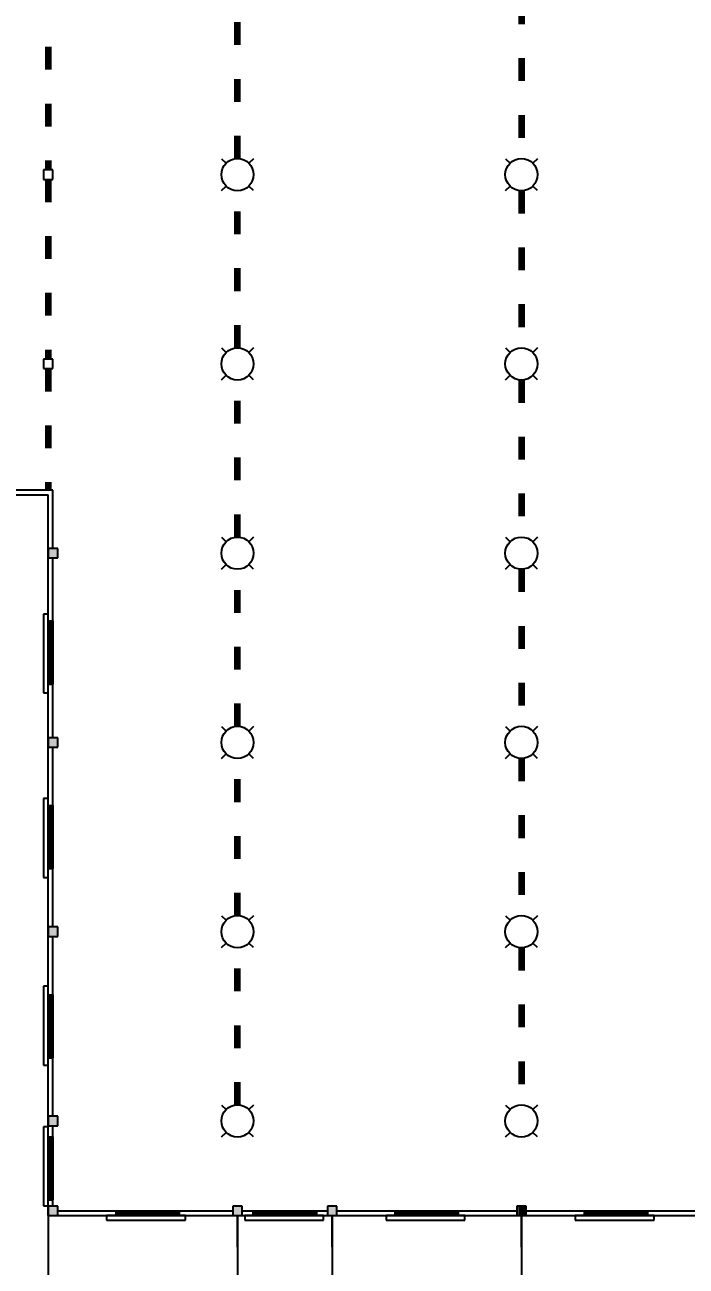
# Model space of a CAD drawing. Header units: millimetres. Extents: x 3339 to 2017737, y 4955 to 2748989.
# Drawn here: x 1497393 to 1518357, y 1661545 to 1700899 of the extents above; entities that cross this region are included whole.
import ezdxf

# ---------------------------------------------------------------- set-up
doc = ezdxf.new("R2010")
doc.units = ezdxf.units.MM
doc.header["$LTSCALE"] = 30
doc.linetypes.add('ACAD_ISO03W100', pattern=[30, 12, -18])
doc.styles.get("Standard").update_dxf_attribs({"font": 'arial.ttf'})
doc.dimstyles.new('ISO-25', dxfattribs={"dimtxt": 1000, "dimasz": 600, "dimexe": 1.25, "dimexo": 0.625, "dimtad": 1, "dimtxsty": 'Standard', "dimblk": 'ARCHTICK', "dimcen": 2.5, "dimclrd": 4, "dimadec": 0, "dimazin": 0, "dimtfac": 1, "dimtmove": 0, "dimatfit": 3, "dimfxl": 1, "dimarcsym": 0})

# ---------------------------------------------------------------- blocks, each defined once
blk = doc.blocks.new('_ArchTick')
at = {"color": 0, "linetype": 'ByBlock', "const_width": 0.15}
blk.add_lwpolyline([(-0.5, -0.5), (0.5, 0.5)], dxfattribs=at)
blk = doc.blocks.new('*D398')
at = {"color": 0, "lineweight": -2, "transparency": 16777216}
for p, q in [((1494134, 1663148), (1494134, 1658040)), ((1498134, 1663148), (1498134, 1658040))]:
    blk.add_line(p, q, dxfattribs=at)
at = {"color": 4, "lineweight": -2, "transparency": 16777216}
blk.add_line((1494134, 1658042), (1498134, 1658042), dxfattribs=at)
at = {"layer": 'Defpoints', "color": 0, "transparency": 16777216}
for p in [(1494134, 1663149), (1498134, 1663149), (1498134, 1658042)]:
    blk.add_point(p, dxfattribs=at)
at = {"color": 4, "lineweight": -2, "transparency": 16777216, "xscale": 600, "yscale": 600, "zscale": 600, "rotation": 180}
blk.add_blockref('_ArchTick', (1494134, 1658042), dxfattribs=at)
at = {"color": 4, "lineweight": -2, "transparency": 16777216, "xscale": 600, "yscale": 600, "zscale": 600}
blk.add_blockref('_ArchTick', (1498134, 1658042), dxfattribs=at)
at = {"color": 0, "transparency": 16777216, "insert": (1496134, 1658553), "char_height": 1000, "attachment_point": 5}
blk.add_mtext('4000', dxfattribs=at)
blk = doc.blocks.new('*D399')
at = {"color": 0, "lineweight": -2, "transparency": 16777216}
for p, q in [((1498134, 1662148), (1498134, 1658040)), ((1504134, 1662148), (1504134, 1658040))]:
    blk.add_line(p, q, dxfattribs=at)
at = {"color": 4, "lineweight": -2, "transparency": 16777216}
blk.add_line((1498134, 1658042), (1504134, 1658042), dxfattribs=at)
at = {"layer": 'Defpoints', "color": 0, "transparency": 16777216}
for p in [(1498134, 1662149), (1504134, 1662149), (1504134, 1658042)]:
    blk.add_point(p, dxfattribs=at)
at = {"color": 4, "lineweight": -2, "transparency": 16777216, "xscale": 600, "yscale": 600, "zscale": 600, "rotation": 180}
blk.add_blockref('_ArchTick', (1498134, 1658042), dxfattribs=at)
at = {"color": 4, "lineweight": -2, "transparency": 16777216, "xscale": 600, "yscale": 600, "zscale": 600}
blk.add_blockref('_ArchTick', (1504134, 1658042), dxfattribs=at)
at = {"color": 0, "transparency": 16777216, "insert": (1501134, 1658553), "char_height": 1000, "attachment_point": 5}
blk.add_mtext('6000', dxfattribs=at)
blk = doc.blocks.new('*D400')
at = {"color": 0, "lineweight": -2, "transparency": 16777216}
for p, q in [((1504134, 1662148), (1504134, 1658090)), ((1507134, 1662148), (1507134, 1658090))]:
    blk.add_line(p, q, dxfattribs=at)
at = {"color": 4, "lineweight": -2, "transparency": 16777216}
blk.add_line((1507134, 1658092), (1504134, 1658092), dxfattribs=at)
at = {"layer": 'Defpoints', "color": 0, "transparency": 16777216}
for p in [(1504134, 1662149), (1507134, 1662149), (1504134, 1658092)]:
    blk.add_point(p, dxfattribs=at)
at = {"color": 4, "lineweight": -2, "transparency": 16777216, "xscale": 600, "yscale": 600, "zscale": 600, "rotation": 180}
blk.add_blockref('_ArchTick', (1504134, 1658092), dxfattribs=at)
at = {"color": 4, "lineweight": -2, "transparency": 16777216, "xscale": 600, "yscale": 600, "zscale": 600}
blk.add_blockref('_ArchTick', (1507134, 1658092), dxfattribs=at)
at = {"color": 0, "transparency": 16777216, "insert": (1505634, 1658603), "char_height": 1000, "attachment_point": 5}
blk.add_mtext('3000', dxfattribs=at)
blk = doc.blocks.new('*D401')
at = {"color": 0, "lineweight": -2, "transparency": 16777216}
for p, q in [((1507134, 1662148), (1507134, 1658140)), ((1513134, 1662148), (1513134, 1658140))]:
    blk.add_line(p, q, dxfattribs=at)
at = {"color": 4, "lineweight": -2, "transparency": 16777216}
blk.add_line((1513134, 1658142), (1507134, 1658142), dxfattribs=at)
at = {"layer": 'Defpoints', "color": 0, "transparency": 16777216}
for p in [(1507134, 1662149), (1513134, 1662149), (1507134, 1658142)]:
    blk.add_point(p, dxfattribs=at)
at = {"color": 4, "lineweight": -2, "transparency": 16777216, "xscale": 600, "yscale": 600, "zscale": 600, "rotation": 180}
blk.add_blockref('_ArchTick', (1507134, 1658142), dxfattribs=at)
at = {"color": 4, "lineweight": -2, "transparency": 16777216, "xscale": 600, "yscale": 600, "zscale": 600}
blk.add_blockref('_ArchTick', (1513134, 1658142), dxfattribs=at)
at = {"color": 0, "transparency": 16777216, "insert": (1510134, 1658653), "char_height": 1000, "attachment_point": 5}
blk.add_mtext('6000', dxfattribs=at)
blk = doc.blocks.new('*D402')
at = {"color": 0, "lineweight": -2, "transparency": 16777216}
for p, q in [((1513134, 1662148), (1513134, 1658090)), ((1519134, 1662148), (1519134, 1658090))]:
    blk.add_line(p, q, dxfattribs=at)
at = {"color": 4, "lineweight": -2, "transparency": 16777216}
blk.add_line((1519134, 1658092), (1513134, 1658092), dxfattribs=at)
at = {"layer": 'Defpoints', "color": 0, "transparency": 16777216}
for p in [(1513134, 1662149), (1519134, 1662149), (1513134, 1658092)]:
    blk.add_point(p, dxfattribs=at)
at = {"color": 4, "lineweight": -2, "transparency": 16777216, "xscale": 600, "yscale": 600, "zscale": 600, "rotation": 180}
blk.add_blockref('_ArchTick', (1513134, 1658092), dxfattribs=at)
at = {"color": 4, "lineweight": -2, "transparency": 16777216, "xscale": 600, "yscale": 600, "zscale": 600}
blk.add_blockref('_ArchTick', (1519134, 1658092), dxfattribs=at)
at = {"color": 0, "transparency": 16777216, "insert": (1516134, 1658603), "char_height": 1000, "attachment_point": 5}
blk.add_mtext('6000', dxfattribs=at)

msp = doc.modelspace()

# ---------------------------------------------------------------- hatches: boundary and pattern name
at = {"true_color": 0xf8d731}
h = msp.add_hatch(color=40, dxfattribs=at)
h.dxf.hatch_style = 1
h.paths.add_polyline_path([(1540134.084, 1663448.947), (1539984.084, 1663448.947), (1539834.084, 1663448.947), (1539834.084, 1663298.947), (1539834.084, 1663148.947), (1540134.084, 1663148.947)])
h.paths.add_polyline_path([(1534284.084, 1663448.947), (1534134.084, 1663448.947), (1533984.084, 1663448.947), (1533984.084, 1663298.947), (1533984.084, 1663148.947), (1534284.084, 1663148.947)])
h.paths.add_polyline_path([(1531284.084, 1663448.947), (1531134.084, 1663448.947), (1530984.084, 1663448.947), (1530984.084, 1663298.947), (1530984.084, 1663148.947), (1531284.084, 1663148.947)])
h.paths.add_polyline_path([(1525284.084, 1663448.947), (1525134.084, 1663448.947), (1524984.084, 1663448.947), (1524984.084, 1663298.947), (1524984.084, 1663148.947), (1525284.084, 1663148.947)])
h.paths.add_polyline_path([(1519284.084, 1663448.947), (1519134.084, 1663448.947), (1518984.084, 1663448.947), (1518984.084, 1663298.947), (1518984.084, 1663148.947), (1519284.084, 1663148.947)])
h.paths.add_polyline_path([(1513284.084, 1663448.947), (1513134.084, 1663448.947), (1512984.084, 1663448.947), (1512984.084, 1663298.947), (1512984.084, 1663148.947), (1513284.084, 1663148.947)])
h.paths.add_polyline_path([(1507284.084, 1663448.947), (1507134.084, 1663448.947), (1506984.084, 1663448.947), (1506984.084, 1663298.947), (1506984.084, 1663148.947), (1507284.084, 1663148.947)])
h.paths.add_polyline_path([(1504284.084, 1663448.947), (1504134.084, 1663448.947), (1503984.084, 1663448.947), (1503984.084, 1663298.947), (1503984.084, 1663148.947), (1504284.084, 1663148.947)])
h.paths.add_polyline_path([(1498434.084, 1663448.947), (1498284.084, 1663448.947), (1498134.084, 1663448.947), (1498134.084, 1663148.947), (1498434.084, 1663148.947)])
h.paths.add_polyline_path([(1498434.084, 1666298.947), (1498284.084, 1666298.947), (1498134.084, 1666298.947), (1498134.084, 1665998.947), (1498434.084, 1665998.947)])
h.paths.add_polyline_path([(1498434.084, 1672298.947), (1498284.084, 1672298.947), (1498134.084, 1672298.947), (1498134.084, 1672148.947), (1498134.084, 1671998.947), (1498434.084, 1671998.947)])
h.paths.add_polyline_path([(1498434.084, 1678298.947), (1498284.084, 1678298.947), (1498134.084, 1678298.947), (1498134.084, 1677998.947), (1498434.084, 1677998.947)])
h.paths.add_polyline_path([(1494134.084, 1674298.947), (1493988.192, 1674298.947), (1493838.192, 1674298.947), (1493838.192, 1674148.947), (1493838.192, 1673998.947), (1494134.084, 1673998.947)])
h.paths.add_polyline_path([(1494134.084, 1668148.947), (1494134.084, 1668299.806), (1493838.192, 1668299.806), (1493838.192, 1668149.806), (1493838.192, 1667999.806), (1494134.084, 1667999.806)])
h.paths.add_polyline_path([(1494134.084, 1663448.947), (1493834.084, 1663448.947), (1493834.084, 1663148.947), (1494134.084, 1663148.947)])
h.paths.add_polyline_path([(1540134.084, 1666298.947), (1539984.084, 1666298.947), (1539834.084, 1666298.947), (1539834.084, 1666148.947), (1539834.084, 1665998.947), (1540134.084, 1665998.947)])
h.paths.add_polyline_path([(1540134.084, 1672298.947), (1539984.084, 1672298.947), (1539834.084, 1672298.947), (1539834.084, 1672148.947), (1539834.084, 1671998.947), (1540134.084, 1671998.947)])
h.paths.add_polyline_path([(1540134.084, 1678298.947), (1539984.084, 1678298.947), (1539834.084, 1678298.947), (1539834.084, 1678148.947), (1539834.084, 1677998.947), (1540134.084, 1677998.947)])
h.paths.add_polyline_path([(1487284.084, 1663448.947), (1486984.084, 1663448.947), (1486984.084, 1663148.947), (1487134.084, 1663148.947), (1487284.084, 1663148.947)])
h.paths.add_polyline_path([(1480284.084, 1663448.947), (1479984.084, 1663448.947), (1479984.084, 1663148.947), (1480134.084, 1663148.947), (1480284.084, 1663148.947)])
h.paths.add_polyline_path([(1474284.084, 1663448.947), (1473984.084, 1663448.947), (1473984.084, 1663148.947), (1474134.084, 1663148.947), (1474284.084, 1663148.947)])
h.paths.add_polyline_path([(1468284.084, 1663448.947), (1467984.084, 1663448.947), (1467984.084, 1663148.947), (1468134.084, 1663148.947), (1468284.084, 1663148.947)])
h.paths.add_polyline_path([(1498434.084, 1684298.947), (1498284.084, 1684298.947), (1498134.084, 1684298.947), (1498134.084, 1684148.947), (1498134.084, 1683998.947), (1498434.084, 1683998.947)])
h.paths.add_polyline_path([(1494134.084, 1680298.947), (1493988.192, 1680298.947), (1493838.192, 1680298.947), (1493838.192, 1680148.947), (1493838.192, 1679998.947), (1494134.084, 1679998.947)])
h.paths.add_polyline_path([(1494134.084, 1686298.947), (1493988.192, 1686298.947), (1493838.192, 1686298.947), (1493838.192, 1686148.947), (1493838.192, 1685998.947), (1494134.084, 1685998.947)])
h.paths.add_polyline_path([(1450434.084, 1663448.947), (1450134.084, 1663448.947), (1450134.084, 1663148.947), (1450434.084, 1663148.947)])
h.paths.add_polyline_path([(1456284.084, 1663448.947), (1455984.084, 1663448.947), (1455984.084, 1663148.947), (1456134.084, 1663148.947), (1456284.084, 1663148.947)])
h.paths.add_polyline_path([(1462284.084, 1663448.947), (1461984.084, 1663448.947), (1461984.084, 1663148.947), (1462134.084, 1663148.947), (1462284.084, 1663148.947)])

# ---------------------------------------------------------------- linework, layer by layer
at = {"linetype": 'ACAD_ISO03W100', "lineweight": 200, "ltscale": 2}
for p, q in [((1498134.084, 1701998.947), (1498134.084, 1696298.947)), ((1504134.084, 1696659.554), (1504134.084, 1701638.34)), ((1513134.084, 1701638.34), (1513134.084, 1696659.554)), ((1498134.084, 1695998.947), (1498134.084, 1690298.947)), ((1504134.084, 1690659.554), (1504134.084, 1695638.34)), ((1513134.084, 1695638.34), (1513134.084, 1690659.554)), ((1498134.084, 1689998.947), (1498134.084, 1686148.947)), ((1504134.084, 1684659.554), (1504134.084, 1689638.34)), ((1513134.084, 1689638.34), (1513134.084, 1684659.554)), ((1504134.084, 1678659.554), (1504134.084, 1683638.34)), ((1513134.084, 1683638.34), (1513134.084, 1678659.554)), ((1504134.084, 1672659.554), (1504134.084, 1677638.34)), ((1513134.084, 1677638.34), (1513134.084, 1672659.554)), ((1504134.084, 1666659.554), (1504134.084, 1671638.34)), ((1513134.084, 1671638.34), (1513134.084, 1666659.554)), ((1513134.084, 1663448.947), (1513134.084, 1663148.947))]:
    msp.add_line(p, q, dxfattribs=at)
for p, q in [((1503628.774, 1696654.257), (1503773.03, 1696510)), ((1504639.393, 1696654.257), (1504495.137, 1696510)), ((1512628.774, 1696654.257), (1512773.03, 1696510)), ((1513639.393, 1696654.257), (1513495.137, 1696510)), ((1503628.774, 1695643.637), (1503773.03, 1695787.893)), ((1504639.393, 1695643.637), (1504495.137, 1695787.893)), ((1512628.774, 1695643.637), (1512773.03, 1695787.893)), ((1513639.393, 1695643.637), (1513495.137, 1695787.893)), ((1503628.774, 1690654.257), (1503773.03, 1690510)), ((1504639.393, 1690654.257), (1504495.137, 1690510)), ((1512628.774, 1690654.257), (1512773.03, 1690510)), ((1513639.393, 1690654.257), (1513495.137, 1690510)), ((1503628.774, 1689643.637), (1503773.03, 1689787.893)), ((1504639.393, 1689643.637), (1504495.137, 1689787.893)), ((1512628.774, 1689643.637), (1512773.03, 1689787.893)), ((1513639.393, 1689643.637), (1513495.137, 1689787.893)), ((1493838.192, 1685998.947), (1498134.084, 1685998.947)), ((1498284.084, 1686148.947), (1494134.084, 1686148.947)), ((1498134.084, 1663148.947), (1498134.084, 1685998.947)), ((1498284.084, 1684298.947), (1498284.084, 1686148.947)), ((1503628.774, 1684654.257), (1503773.03, 1684510)), ((1504639.393, 1684654.257), (1504495.137, 1684510)), ((1512628.774, 1684654.257), (1512773.03, 1684510)), ((1513639.393, 1684654.257), (1513495.137, 1684510)), ((1498134.084, 1684298.947), (1498134.084, 1683998.947)), ((1498434.084, 1684298.947), (1498134.084, 1684298.947)), ((1498134.084, 1684298.947), (1498134.084, 1684148.947)), ((1498134.084, 1678148.947), (1498134.084, 1684148.947)), ((1498134.084, 1683998.947), (1498434.084, 1683998.947)), ((1498434.084, 1684298.947), (1498284.084, 1684298.947)), ((1498284.084, 1678298.947), (1498284.084, 1683998.947)), ((1498434.084, 1683998.947), (1498434.084, 1684298.947)), ((1498434.084, 1684148.947), (1498434.084, 1684298.947)), ((1503628.774, 1683643.637), (1503773.03, 1683787.893)), ((1504639.393, 1683643.637), (1504495.137, 1683787.893)), ((1512628.774, 1683643.637), (1512773.03, 1683787.893)), ((1513639.393, 1683643.637), (1513495.137, 1683787.893)), ((1497982.521, 1682218.876), (1497982.521, 1679718.876)), ((1498132.521, 1682218.876), (1497982.521, 1682218.876)), ((1497982.521, 1682218.876), (1497982.521, 1682218.876)), ((1498132.521, 1679718.876), (1498132.521, 1682218.876)), ((1497982.521, 1679718.876), (1498132.521, 1679718.876)), ((1498134.084, 1679998.947), (1498284.084, 1679998.947)), ((1503628.774, 1678654.257), (1503773.03, 1678510)), ((1504639.393, 1678654.257), (1504495.137, 1678510)), ((1512628.774, 1678654.257), (1512773.03, 1678510)), ((1513639.393, 1678654.257), (1513495.137, 1678510)), ((1498134.084, 1678298.947), (1498134.084, 1677998.947)), ((1498434.084, 1678298.947), (1498134.084, 1678298.947)), ((1498134.084, 1678298.947), (1498134.084, 1678148.947)), ((1498434.084, 1678298.947), (1498284.084, 1678298.947)), ((1498434.084, 1677998.947), (1498434.084, 1678298.947)), ((1498434.084, 1678148.947), (1498434.084, 1678298.947)), ((1498134.084, 1677998.947), (1498434.084, 1677998.947)), ((1498284.084, 1672298.947), (1498284.084, 1677998.947)), ((1498284.084, 1672298.947), (1498284.084, 1677998.947)), ((1503628.774, 1677643.637), (1503773.03, 1677787.893)), ((1504639.393, 1677643.637), (1504495.137, 1677787.893)), ((1512628.774, 1677643.637), (1512773.03, 1677787.893)), ((1513639.393, 1677643.637), (1513495.137, 1677787.893)), ((1497982.521, 1676368.876), (1497982.521, 1673868.876)), ((1498132.521, 1676368.876), (1497982.521, 1676368.876)), ((1497982.521, 1676368.876), (1497982.521, 1676368.876)), ((1498132.521, 1673868.876), (1498132.521, 1676368.876)), ((1498134.084, 1672298.947), (1498134.084, 1674148.947)), ((1498134.084, 1674148.947), (1498284.084, 1674148.947)), ((1497982.521, 1673868.876), (1498132.521, 1673868.876)), ((1503628.774, 1672654.257), (1503773.03, 1672510)), ((1504639.393, 1672654.257), (1504495.137, 1672510)), ((1512628.774, 1672654.257), (1512773.03, 1672510)), ((1513639.393, 1672654.257), (1513495.137, 1672510)), ((1498134.084, 1672298.947), (1498134.084, 1671998.947)), ((1498434.084, 1672298.947), (1498134.084, 1672298.947)), ((1498134.084, 1672298.947), (1498134.084, 1672148.947)), ((1498434.084, 1672298.947), (1498284.084, 1672298.947)), ((1498434.084, 1671998.947), (1498434.084, 1672298.947)), ((1498434.084, 1672148.947), (1498434.084, 1672298.947)), ((1498134.084, 1671998.947), (1498434.084, 1671998.947)), ((1498284.084, 1666298.947), (1498284.084, 1671998.947)), ((1498284.084, 1666298.947), (1498284.084, 1671998.947)), ((1503628.774, 1671643.637), (1503773.03, 1671787.893)), ((1504639.393, 1671643.637), (1504495.137, 1671787.893)), ((1512628.774, 1671643.637), (1512773.03, 1671787.893)), ((1513639.393, 1671643.637), (1513495.137, 1671787.893)), ((1497982.521, 1670418.876), (1497982.521, 1667918.876)), ((1498132.521, 1670418.876), (1497982.521, 1670418.876)), ((1497982.521, 1670418.876), (1497982.521, 1670418.876)), ((1498132.521, 1667918.876), (1498132.521, 1670418.876)), ((1497982.521, 1667918.876), (1498132.521, 1667918.876)), ((1498134.084, 1666298.947), (1498134.084, 1668148.947)), ((1498134.084, 1668148.947), (1498284.084, 1668148.947)), ((1503628.774, 1666654.257), (1503773.03, 1666510)), ((1504639.393, 1666654.257), (1504495.137, 1666510)), ((1512628.774, 1666654.257), (1512773.03, 1666510)), ((1513639.393, 1666654.257), (1513495.137, 1666510)), ((1498134.084, 1666298.947), (1498134.084, 1665998.947)), ((1498434.084, 1666298.947), (1498134.084, 1666298.947)), ((1498134.084, 1666298.947), (1498134.084, 1666148.947)), ((1498434.084, 1666298.947), (1498284.084, 1666298.947)), ((1498434.084, 1665998.947), (1498434.084, 1666298.947)), ((1498434.084, 1666148.947), (1498434.084, 1666298.947)), ((1497982.521, 1665958.876), (1497982.521, 1663458.876)), ((1498132.521, 1665958.876), (1497982.521, 1665958.876)), ((1497982.521, 1665958.876), (1497982.521, 1665958.876)), ((1498132.521, 1663458.876), (1498132.521, 1665958.876)), ((1498134.084, 1663148.947), (1498134.084, 1666148.947)), ((1498134.084, 1665998.947), (1498434.084, 1665998.947)), ((1498284.084, 1663448.947), (1498284.084, 1665998.947)), ((1503628.774, 1665643.637), (1503773.03, 1665787.893)), ((1504639.393, 1665643.637), (1504495.137, 1665787.893)), ((1512628.774, 1665643.637), (1512773.03, 1665787.893)), ((1513639.393, 1665643.637), (1513495.137, 1665787.893)), ((1498134.084, 1663448.947), (1498134.084, 1663948.947)), ((1498134.084, 1663148.947), (1498134.084, 1663648.947)), ((1498134.084, 1663648.947), (1498284.084, 1663648.947)), ((1497982.521, 1663458.876), (1498132.521, 1663458.876)), ((1498134.084, 1663448.947), (1498134.084, 1663148.947)), ((1498434.084, 1663448.947), (1498134.084, 1663448.947)), ((1498134.084, 1663448.947), (1498134.084, 1663298.947)), ((1498134.084, 1663148.947), (1540134.084, 1663148.947)), ((1498134.084, 1663148.947), (1504134.084, 1663148.947)), ((1498134.084, 1663148.947), (1498434.084, 1663148.947)), ((1498434.084, 1663448.947), (1498284.084, 1663448.947)), ((1498434.084, 1663148.947), (1498434.084, 1663448.947)), ((1498434.084, 1663298.947), (1498434.084, 1663448.947)), ((1498434.084, 1663298.947), (1503984.084, 1663298.947)), ((1498434.084, 1663148.947), (1500284.084, 1663148.947)), ((1502482.521, 1663148.876), (1499982.521, 1663148.876)), ((1499982.521, 1663148.876), (1499982.521, 1662998.876)), ((1500284.084, 1663148.947), (1500284.084, 1663298.947)), ((1502482.521, 1662998.876), (1502482.521, 1663148.876)), ((1503984.084, 1663448.947), (1503984.084, 1663148.947)), ((1504284.084, 1663448.947), (1503984.084, 1663448.947)), ((1503984.084, 1663448.947), (1503984.084, 1663298.947)), ((1503984.084, 1663148.947), (1504284.084, 1663148.947)), ((1504284.084, 1663448.947), (1504134.084, 1663448.947)), ((1504134.084, 1663148.947), (1504134.084, 1662148.947)), ((1504134.084, 1662148.947), (1504134.084, 1663148.947)), ((1504134.084, 1663148.947), (1507134.084, 1663148.947)), ((1504134.084, 1663148.947), (1504634.084, 1663148.947)), ((1504284.084, 1663148.947), (1504284.084, 1663448.947)), ((1504284.084, 1663298.947), (1504284.084, 1663448.947)), ((1504284.084, 1663298.947), (1506984.084, 1663298.947)), ((1506862.521, 1663148.876), (1504362.521, 1663148.876)), ((1504362.521, 1663148.876), (1504362.521, 1662998.876)), ((1504634.084, 1663148.947), (1504634.084, 1663298.947)), ((1506862.521, 1662998.876), (1506862.521, 1663148.876)), ((1506984.084, 1663448.947), (1506984.084, 1663148.947)), ((1507284.084, 1663448.947), (1506984.084, 1663448.947)), ((1506984.084, 1663448.947), (1506984.084, 1663298.947)), ((1506984.084, 1663148.947), (1507284.084, 1663148.947)), ((1507284.084, 1663448.947), (1507134.084, 1663448.947)), ((1507134.084, 1663148.947), (1507134.084, 1662148.947)), ((1507134.084, 1662148.947), (1507134.084, 1663148.947)), ((1507134.084, 1663148.947), (1513134.084, 1663148.947)), ((1507134.084, 1663148.947), (1509134.084, 1663148.947)), ((1507284.084, 1663148.947), (1507284.084, 1663448.947)), ((1507284.084, 1663298.947), (1507284.084, 1663448.947)), ((1507284.084, 1663298.947), (1512984.084, 1663298.947)), ((1511342.521, 1663148.876), (1508842.521, 1663148.876)), ((1508842.521, 1663148.876), (1508842.521, 1662998.876)), ((1509134.084, 1663148.947), (1509134.084, 1663298.947)), ((1511342.521, 1662998.876), (1511342.521, 1663148.876)), ((1512984.084, 1663448.947), (1512984.084, 1663148.947)), ((1513284.084, 1663448.947), (1512984.084, 1663448.947)), ((1512984.084, 1663448.947), (1512984.084, 1663298.947)), ((1512984.084, 1663148.947), (1513284.084, 1663148.947)), ((1513284.084, 1663448.947), (1513134.084, 1663448.947)), ((1513134.084, 1663148.947), (1513134.084, 1662148.947)), ((1513134.084, 1662148.947), (1513134.084, 1663148.947)), ((1513134.084, 1663148.947), (1519134.084, 1663148.947)), ((1513134.084, 1663148.947), (1515134.084, 1663148.947)), ((1513284.084, 1663148.947), (1513284.084, 1663448.947)), ((1513284.084, 1663298.947), (1513284.084, 1663448.947)), ((1513284.084, 1663298.947), (1518984.084, 1663298.947)), ((1517342.521, 1663148.876), (1514842.521, 1663148.876)), ((1514842.521, 1663148.876), (1514842.521, 1662998.876)), ((1515134.084, 1663148.947), (1515134.084, 1663298.947)), ((1517342.521, 1662998.876), (1517342.521, 1663148.876)), ((1499982.521, 1662998.876), (1502482.521, 1662998.876)), ((1499982.521, 1662998.876), (1499982.521, 1662998.876)), ((1504362.521, 1662998.876), (1506862.521, 1662998.876)), ((1504362.521, 1662998.876), (1504362.521, 1662998.876)), ((1508842.521, 1662998.876), (1511342.521, 1662998.876)), ((1508842.521, 1662998.876), (1508842.521, 1662998.876)), ((1514842.521, 1662998.876), (1517342.521, 1662998.876)), ((1514842.521, 1662998.876), (1514842.521, 1662998.876))]:
    msp.add_line(p, q)
at = {"lineweight": -3, "ltscale": 2}
for p, q in [((1497984.084, 1696298.947), (1497984.084, 1695998.947)), ((1498284.084, 1696298.947), (1497984.084, 1696298.947)), ((1497984.084, 1696298.947), (1497984.084, 1696148.947)), ((1498284.084, 1696298.947), (1498134.084, 1696298.947)), ((1498284.084, 1695998.947), (1498284.084, 1696298.947)), ((1498284.084, 1696148.947), (1498284.084, 1696298.947)), ((1497984.084, 1695998.947), (1498284.084, 1695998.947)), ((1497984.084, 1690298.947), (1497984.084, 1689998.947)), ((1498284.084, 1690298.947), (1497984.084, 1690298.947)), ((1497984.084, 1690298.947), (1497984.084, 1690148.947)), ((1498284.084, 1690298.947), (1498134.084, 1690298.947)), ((1498284.084, 1689998.947), (1498284.084, 1690298.947)), ((1498284.084, 1690148.947), (1498284.084, 1690298.947)), ((1497984.084, 1689998.947), (1498284.084, 1689998.947))]:
    msp.add_line(p, q, dxfattribs=at)
at = {"color": 9, "true_color": 0xafd9aa}
for p, q in [((1498134.084, 1681998.947), (1498284.084, 1681998.947)), ((1498134.084, 1679998.947), (1498134.084, 1681998.947)), ((1498134.084, 1681998.947), (1498184.084, 1681998.947)), ((1498184.084, 1681998.947), (1498184.084, 1679998.947)), ((1498234.084, 1679998.947), (1498234.084, 1681998.947)), ((1498284.084, 1681998.947), (1498284.084, 1680998.947)), ((1498284.084, 1680998.947), (1498284.084, 1679998.947)), ((1498284.084, 1679998.947), (1498134.084, 1679998.947)), ((1498184.084, 1679998.947), (1498234.084, 1679998.947)), ((1498134.084, 1676148.947), (1498284.084, 1676148.947)), ((1498134.084, 1674148.947), (1498134.084, 1676148.947)), ((1498134.084, 1676148.947), (1498184.084, 1676148.947)), ((1498184.084, 1676148.947), (1498184.084, 1674148.947)), ((1498234.084, 1674148.947), (1498234.084, 1676148.947)), ((1498284.084, 1676148.947), (1498284.084, 1675148.947)), ((1498284.084, 1675148.947), (1498284.084, 1674148.947)), ((1498284.084, 1674148.947), (1498134.084, 1674148.947)), ((1498184.084, 1674148.947), (1498234.084, 1674148.947)), ((1498134.084, 1670148.947), (1498284.084, 1670148.947)), ((1498134.084, 1668148.947), (1498134.084, 1670148.947)), ((1498134.084, 1670148.947), (1498184.084, 1670148.947)), ((1498184.084, 1670148.947), (1498184.084, 1668148.947)), ((1498234.084, 1668148.947), (1498234.084, 1670148.947)), ((1498284.084, 1670148.947), (1498284.084, 1669148.947)), ((1498284.084, 1669148.947), (1498284.084, 1668148.947)), ((1498284.084, 1668148.947), (1498134.084, 1668148.947)), ((1498184.084, 1668148.947), (1498234.084, 1668148.947)), ((1498134.084, 1665648.947), (1498284.084, 1665648.947)), ((1498134.084, 1663648.947), (1498134.084, 1665648.947)), ((1498134.084, 1665648.947), (1498184.084, 1665648.947)), ((1498184.084, 1665648.947), (1498184.084, 1663648.947)), ((1498234.084, 1663648.947), (1498234.084, 1665648.947)), ((1498284.084, 1665648.947), (1498284.084, 1664648.947)), ((1498284.084, 1664648.947), (1498284.084, 1663648.947)), ((1498284.084, 1663648.947), (1498134.084, 1663648.947)), ((1498184.084, 1663648.947), (1498234.084, 1663648.947)), ((1500284.084, 1663148.947), (1500284.084, 1663298.947)), ((1500284.084, 1663298.947), (1502284.084, 1663298.947)), ((1502284.084, 1663248.947), (1500284.084, 1663248.947)), ((1500284.084, 1663248.947), (1500284.084, 1663198.947)), ((1500284.084, 1663198.947), (1502284.084, 1663198.947)), ((1501284.084, 1663148.947), (1500284.084, 1663148.947)), ((1502284.084, 1663148.947), (1501284.084, 1663148.947)), ((1502284.084, 1663298.947), (1502284.084, 1663148.947)), ((1502284.084, 1663298.947), (1502284.084, 1663248.947)), ((1504634.084, 1663148.947), (1504634.084, 1663298.947)), ((1504634.084, 1663298.947), (1506634.084, 1663298.947)), ((1506634.084, 1663248.947), (1504634.084, 1663248.947)), ((1504634.084, 1663248.947), (1504634.084, 1663198.947)), ((1504634.084, 1663198.947), (1506634.084, 1663198.947)), ((1505634.084, 1663148.947), (1504634.084, 1663148.947)), ((1506634.084, 1663148.947), (1505634.084, 1663148.947)), ((1506634.084, 1663298.947), (1506634.084, 1663148.947)), ((1506634.084, 1663298.947), (1506634.084, 1663248.947)), ((1509134.084, 1663148.947), (1509134.084, 1663298.947)), ((1509134.084, 1663298.947), (1511134.084, 1663298.947)), ((1511134.084, 1663248.947), (1509134.084, 1663248.947)), ((1509134.084, 1663248.947), (1509134.084, 1663198.947)), ((1509134.084, 1663198.947), (1511134.084, 1663198.947)), ((1510134.084, 1663148.947), (1509134.084, 1663148.947)), ((1511134.084, 1663148.947), (1510134.084, 1663148.947)), ((1511134.084, 1663298.947), (1511134.084, 1663148.947)), ((1511134.084, 1663298.947), (1511134.084, 1663248.947)), ((1515134.084, 1663148.947), (1515134.084, 1663298.947)), ((1515134.084, 1663298.947), (1517134.084, 1663298.947)), ((1517134.084, 1663248.947), (1515134.084, 1663248.947)), ((1515134.084, 1663248.947), (1515134.084, 1663198.947)), ((1515134.084, 1663198.947), (1517134.084, 1663198.947)), ((1516134.084, 1663148.947), (1515134.084, 1663148.947)), ((1517134.084, 1663148.947), (1516134.084, 1663148.947)), ((1517134.084, 1663298.947), (1517134.084, 1663148.947)), ((1517134.084, 1663298.947), (1517134.084, 1663248.947))]:
    msp.add_line(p, q, dxfattribs=at)
for centre in [(1504134.084, 1696148.947), (1513134.084, 1696148.947), (1504134.084, 1690148.947), (1513134.084, 1690148.947), (1504134.084, 1684148.947), (1513134.084, 1684148.947), (1504134.084, 1678148.947), (1513134.084, 1678148.947), (1504134.084, 1672148.947), (1513134.084, 1672148.947), (1504134.084, 1666148.947), (1513134.084, 1666148.947)]:
    msp.add_circle(centre, 510.607)

# ---------------------------------------------------------------- dimensions: what is measured, and where the dimension line sits
for base, p1, p2, picture, middle in [((1498134.084, 1658041.575), (1494134.084, 1663148.947), (1498134.084, 1663148.947), '*D398', (1496134.084, 1658552.773)), ((1504134.084, 1658041.575), (1498134.084, 1662148.947), (1504134.084, 1662148.947), '*D399', (1501134.084, 1658552.773)), ((1504134.084, 1658091.575), (1507134.084, 1662148.947), (1504134.084, 1662148.947), '*D400', (1505634.084, 1658603.114)), ((1507134.084, 1658141.575), (1513134.084, 1662148.947), (1507134.084, 1662148.947), '*D401', (1510134.084, 1658652.773)), ((1513134.084, 1658091.575), (1519134.084, 1662148.947), (1513134.084, 1662148.947), '*D402', (1516134.084, 1658602.773))]:
    dim = msp.add_linear_dim(base=base, p1=p1, p2=p2, dimstyle='ISO-25')
    dim.commit()
    dim.dimension.update_dxf_attribs({"geometry": picture, "text_midpoint": middle})

doc.saveas('drawing.dxf')
